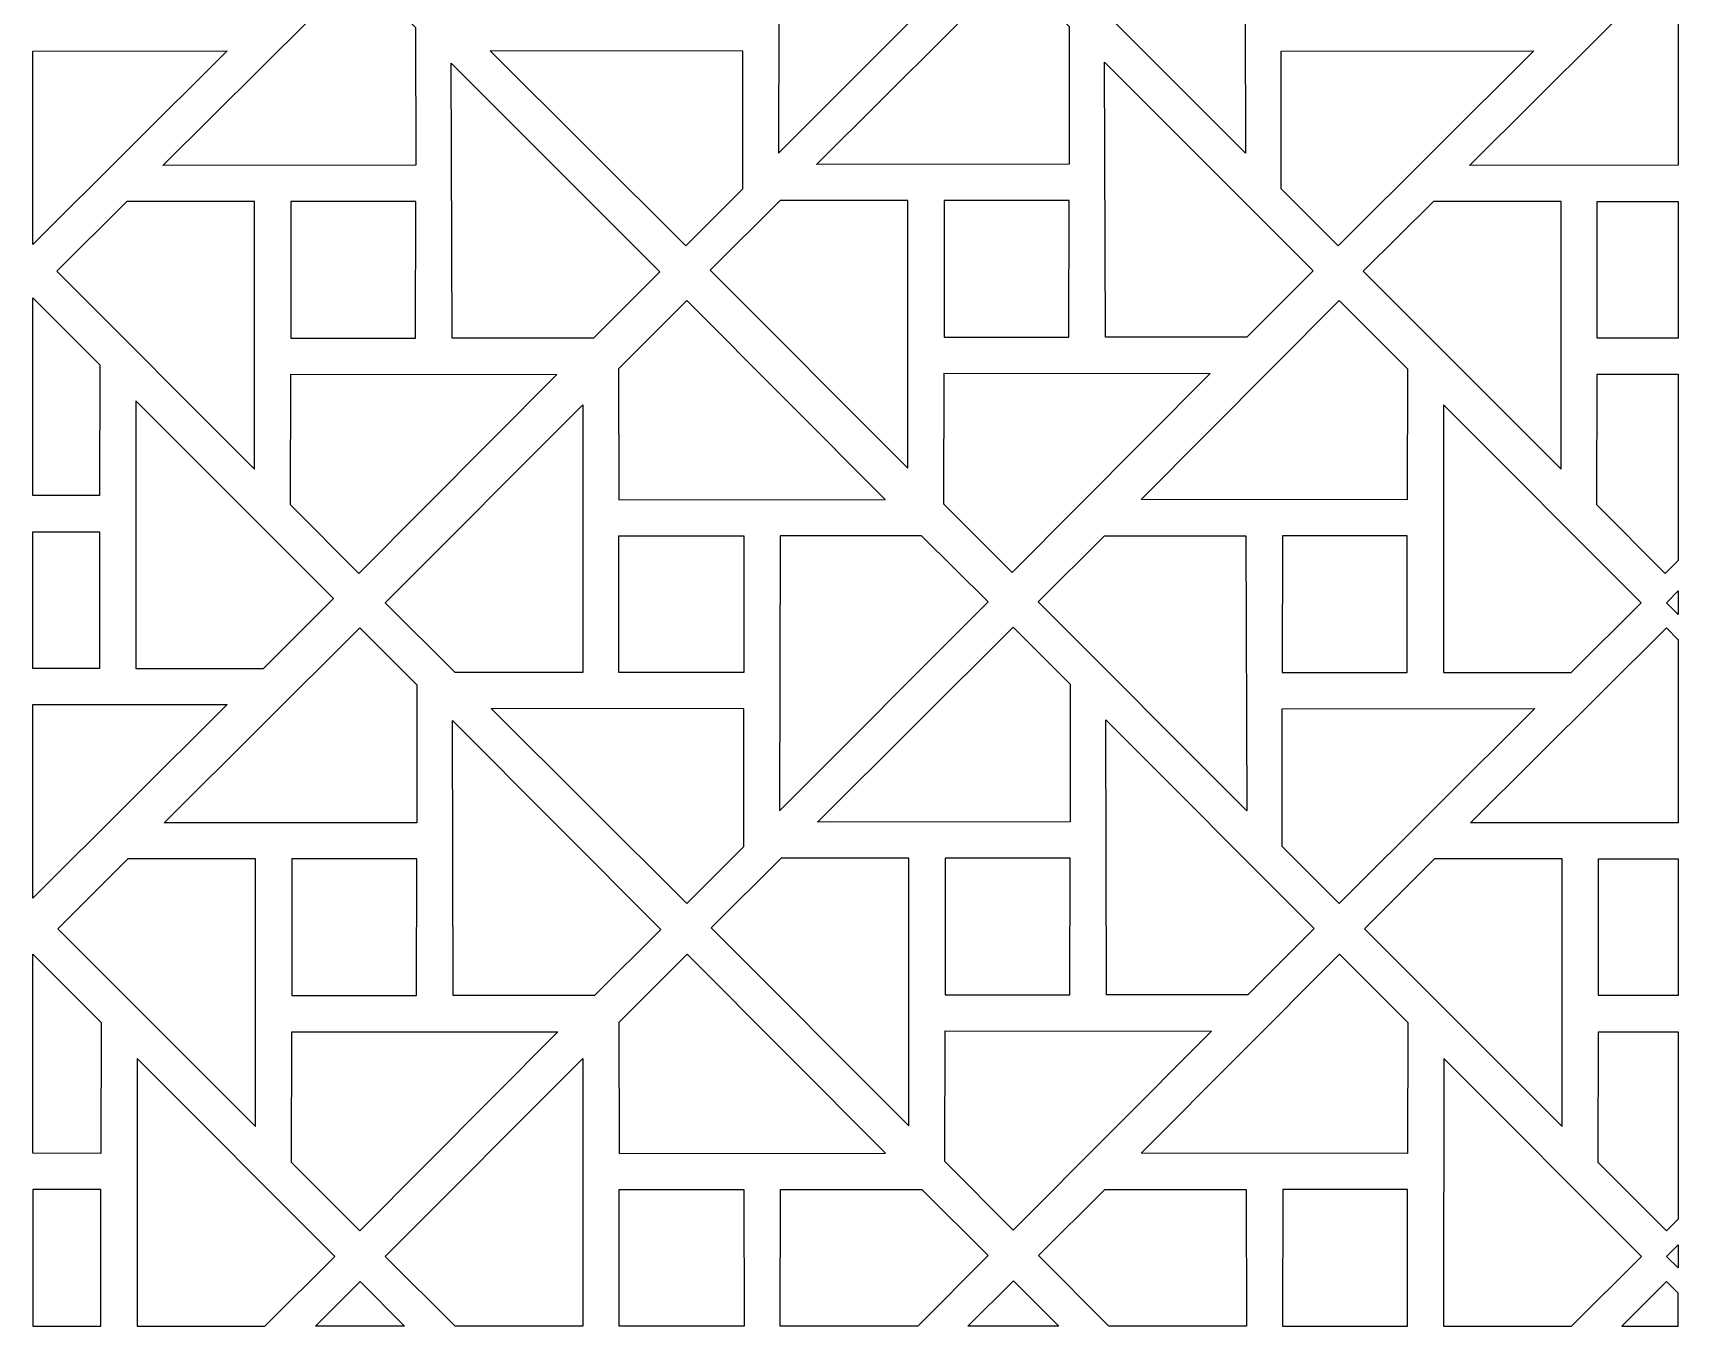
# Model space of a CAD drawing. Header units: centimetres. Extents: x -85 to 85, y -108 to 108.
# Drawn here: x -85 to -3.1, y -107.6 to -43.3 of the extents above; entities that cross this region are included whole.
import ezdxf

# ---------------------------------------------------------------- set-up
doc = ezdxf.new("R2010")
doc.units = ezdxf.units.CM
doc.header["$MEASUREMENT"] = 0
doc.layers.add('layer 1', color=7, linetype='Continuous')

msp = doc.modelspace()

# ---------------------------------------------------------------- linework, layer by layer
at = {"layer": 'layer 1', "color": 177}
for points, knots in [([(-47.86312, -49.27438), (-47.86312, -49.27438), (-47.8239, -35.5917), (-47.8239, -35.5917), (-47.8239, -35.5917), (-47.8239, -35.5917), (-40.79084, -35.5917), (-40.79084, -35.5917), (-40.79084, -35.5917), (-40.79084, -35.5917), (-37.48818, -38.8852), (-37.48818, -38.8852), (-37.48818, -38.8852), (-37.48818, -38.8852), (-47.86312, -49.27438), (-47.86312, -49.27438)], [0, 0, 0, 0, 0.2, 0.2, 0.2, 0.2, 0.4, 0.4, 0.4, 0.4, 0.6, 0.6, 0.6, 0.6, 1, 1, 1, 1]), ([(-24.61888, -49.27438), (-24.61888, -49.27438), (-24.6581, -35.5917), (-24.6581, -35.5917), (-24.6581, -35.5917), (-24.6581, -35.5917), (-31.69116, -35.5917), (-31.69116, -35.5917), (-31.69116, -35.5917), (-31.69116, -35.5917), (-34.99382, -38.8852), (-34.99382, -38.8852), (-34.99382, -38.8852), (-34.99382, -38.8852), (-24.61888, -49.27438), (-24.61888, -49.27438)], [0, 0, 0, 0, 0.2, 0.2, 0.2, 0.2, 0.4, 0.4, 0.4, 0.4, 0.6, 0.6, 0.6, 0.6, 1, 1, 1, 1]), ([(-65.90685, -49.86762), (-65.90685, -49.86762), (-65.90815, -43.01491), (-65.90815, -43.01491), (-65.90815, -43.01491), (-65.90815, -43.01491), (-68.74006, -40.1786), (-68.74006, -40.1786), (-68.74006, -40.1786), (-68.74006, -40.1786), (-78.47852, -49.87886), (-78.47852, -49.87886), (-78.47852, -49.87886), (-78.47852, -49.87886), (-65.90685, -49.86762), (-65.90685, -49.86762)], [0, 0, 0, 0, 0.2, 0.2, 0.2, 0.2, 0.4, 0.4, 0.4, 0.4, 0.6, 0.6, 0.6, 0.6, 1, 1, 1, 1]), ([(-33.40328, -49.82328), (-33.40328, -49.82328), (-33.40458, -42.97057), (-33.40458, -42.97057), (-33.40458, -42.97057), (-33.40458, -42.97057), (-36.23649, -40.13426), (-36.23649, -40.13426), (-36.23649, -40.13426), (-36.23649, -40.13426), (-45.97495, -49.83452), (-45.97495, -49.83452), (-45.97495, -49.83452), (-45.97495, -49.83452), (-33.40328, -49.82328), (-33.40328, -49.82328)], [0, 0, 0, 0, 0.2, 0.2, 0.2, 0.2, 0.4, 0.4, 0.4, 0.4, 0.6, 0.6, 0.6, 0.6, 1, 1, 1, 1]), ([(-3.10312, -49.86937), (-3.10312, -49.86937), (-3.10312, -40.81659), (-3.10312, -40.81659), (-3.10312, -40.81659), (-3.10312, -40.81659), (-3.74032, -40.1784), (-3.74032, -40.1784), (-3.74032, -40.1784), (-3.74032, -40.1784), (-13.47878, -49.87866), (-13.47878, -49.87866), (-13.47878, -49.87866), (-13.47878, -49.87866), (-3.10312, -49.86937), (-3.10312, -49.86937)], [0, 0, 0, 0, 0.2, 0.2, 0.2, 0.2, 0.4, 0.4, 0.4, 0.4, 0.6, 0.6, 0.6, 0.6, 1, 1, 1, 1]), ([(-84.95026, -44.19345), (-84.95026, -44.19345), (-84.95026, -53.81907), (-84.95026, -53.81907), (-84.95026, -53.81907), (-84.95026, -53.81907), (-75.27808, -44.18483), (-75.27808, -44.18483), (-75.27808, -44.18483), (-75.27808, -44.18483), (-84.95026, -44.19345), (-84.95026, -44.19345)], [0, 0, 0, 0, 0.25, 0.25, 0.25, 0.25, 0.5, 0.5, 0.5, 0.5, 1, 1, 1, 1]), ([(-49.63224, -44.19607), (-49.63224, -44.19607), (-49.63354, -51.04878), (-49.63354, -51.04878), (-49.63354, -51.04878), (-49.63354, -51.04878), (-52.46545, -53.88509), (-52.46545, -53.88509), (-52.46545, -53.88509), (-52.46545, -53.88509), (-62.20391, -44.18483), (-62.20391, -44.18483), (-62.20391, -44.18483), (-62.20391, -44.18483), (-49.63224, -44.19607), (-49.63224, -44.19607)], [0, 0, 0, 0, 0.2, 0.2, 0.2, 0.2, 0.4, 0.4, 0.4, 0.4, 0.6, 0.6, 0.6, 0.6, 1, 1, 1, 1]), ([(-22.84976, -44.19607), (-22.84976, -44.19607), (-22.84846, -51.04878), (-22.84846, -51.04878), (-22.84846, -51.04878), (-22.84846, -51.04878), (-20.01655, -53.88509), (-20.01655, -53.88509), (-20.01655, -53.88509), (-20.01655, -53.88509), (-10.27809, -44.18483), (-10.27809, -44.18483), (-10.27809, -44.18483), (-10.27809, -44.18483), (-22.84976, -44.19607), (-22.84976, -44.19607)], [0, 0, 0, 0, 0.2, 0.2, 0.2, 0.2, 0.4, 0.4, 0.4, 0.4, 0.6, 0.6, 0.6, 0.6, 1, 1, 1, 1]), ([(-64.13773, -44.78931), (-64.13773, -44.78931), (-64.09851, -58.47199), (-64.09851, -58.47199), (-64.09851, -58.47199), (-64.09851, -58.47199), (-57.06545, -58.47199), (-57.06545, -58.47199), (-57.06545, -58.47199), (-57.06545, -58.47199), (-53.76279, -55.17849), (-53.76279, -55.17849), (-53.76279, -55.17849), (-53.76279, -55.17849), (-64.13773, -44.78931), (-64.13773, -44.78931)], [0, 0, 0, 0, 0.2, 0.2, 0.2, 0.2, 0.4, 0.4, 0.4, 0.4, 0.6, 0.6, 0.6, 0.6, 1, 1, 1, 1]), ([(-31.63416, -44.74497), (-31.63416, -44.74497), (-31.59494, -58.42765), (-31.59494, -58.42765), (-31.59494, -58.42765), (-31.59494, -58.42765), (-24.56188, -58.42765), (-24.56188, -58.42765), (-24.56188, -58.42765), (-24.56188, -58.42765), (-21.25922, -55.13415), (-21.25922, -55.13415), (-21.25922, -55.13415), (-21.25922, -55.13415), (-31.63416, -44.74497), (-31.63416, -44.74497)], [0, 0, 0, 0, 0.2, 0.2, 0.2, 0.2, 0.4, 0.4, 0.4, 0.4, 0.6, 0.6, 0.6, 0.6, 1, 1, 1, 1]), ([(-73.92491, -64.98615), (-73.92491, -64.98615), (-83.76276, -55.14241), (-83.76276, -55.14241), (-83.76276, -55.14241), (-83.76276, -55.14241), (-80.27622, -51.67311), (-80.27622, -51.67311), (-80.27622, -51.67311), (-80.27622, -51.67311), (-73.92449, -51.67293), (-73.92449, -51.67293), (-73.92449, -51.67293), (-73.92449, -51.67293), (-73.92491, -64.98615), (-73.92491, -64.98615)], [0, 0, 0, 0, 0.2, 0.2, 0.2, 0.2, 0.4, 0.4, 0.4, 0.4, 0.6, 0.6, 0.6, 0.6, 1, 1, 1, 1]), ([(-72.12271, -51.67312), (-72.12271, -51.67312), (-65.90565, -51.6718), (-65.90565, -51.6718), (-65.90565, -51.6718), (-65.90565, -51.6718), (-65.91492, -58.47199), (-65.91492, -58.47199), (-65.91492, -58.47199), (-65.91492, -58.47199), (-72.12231, -58.47199), (-72.12231, -58.47199), (-72.12231, -58.47199), (-72.12231, -58.47199), (-72.12271, -51.67312), (-72.12271, -51.67312)], [0, 0, 0, 0, 0.2, 0.2, 0.2, 0.2, 0.4, 0.4, 0.4, 0.4, 0.6, 0.6, 0.6, 0.6, 1, 1, 1, 1]), ([(-41.42134, -64.94181), (-41.42134, -64.94181), (-51.25919, -55.09807), (-51.25919, -55.09807), (-51.25919, -55.09807), (-51.25919, -55.09807), (-47.77265, -51.62877), (-47.77265, -51.62877), (-47.77265, -51.62877), (-47.77265, -51.62877), (-41.42092, -51.62859), (-41.42092, -51.62859), (-41.42092, -51.62859), (-41.42092, -51.62859), (-41.42134, -64.94181), (-41.42134, -64.94181)], [0, 0, 0, 0, 0.2, 0.2, 0.2, 0.2, 0.4, 0.4, 0.4, 0.4, 0.6, 0.6, 0.6, 0.6, 1, 1, 1, 1]), ([(-39.61914, -51.62878), (-39.61914, -51.62878), (-33.40208, -51.62746), (-33.40208, -51.62746), (-33.40208, -51.62746), (-33.40208, -51.62746), (-33.41135, -58.42765), (-33.41135, -58.42765), (-33.41135, -58.42765), (-33.41135, -58.42765), (-39.61874, -58.42765), (-39.61874, -58.42765), (-39.61874, -58.42765), (-39.61874, -58.42765), (-39.61914, -51.62878), (-39.61914, -51.62878)], [0, 0, 0, 0, 0.2, 0.2, 0.2, 0.2, 0.4, 0.4, 0.4, 0.4, 0.6, 0.6, 0.6, 0.6, 1, 1, 1, 1]), ([(-8.92517, -64.98595), (-8.92517, -64.98595), (-18.76302, -55.14221), (-18.76302, -55.14221), (-18.76302, -55.14221), (-18.76302, -55.14221), (-15.27648, -51.67291), (-15.27648, -51.67291), (-15.27648, -51.67291), (-15.27648, -51.67291), (-8.92475, -51.67273), (-8.92475, -51.67273), (-8.92475, -51.67273), (-8.92475, -51.67273), (-8.92517, -64.98595), (-8.92517, -64.98595)], [0, 0, 0, 0, 0.2, 0.2, 0.2, 0.2, 0.4, 0.4, 0.4, 0.4, 0.6, 0.6, 0.6, 0.6, 1, 1, 1, 1]), ([(-3.10312, -58.47179), (-3.10312, -58.47179), (-3.10312, -51.67206), (-3.10312, -51.67206), (-3.10312, -51.67206), (-3.10312, -51.67206), (-7.12297, -51.67292), (-7.12297, -51.67292), (-7.12297, -51.67292), (-7.12297, -51.67292), (-7.12257, -58.47179), (-7.12257, -58.47179), (-7.12257, -58.47179), (-7.12257, -58.47179), (-3.10312, -58.47179), (-3.10312, -58.47179)], [0, 0, 0, 0, 0.2, 0.2, 0.2, 0.2, 0.4, 0.4, 0.4, 0.4, 0.6, 0.6, 0.6, 0.6, 1, 1, 1, 1]), ([(-84.95026, -56.46529), (-84.95026, -56.46529), (-84.95025, -66.30828), (-84.95025, -66.30828), (-84.95025, -66.30828), (-84.95025, -66.30828), (-81.63493, -66.31175), (-81.63493, -66.31175), (-81.63493, -66.31175), (-81.63493, -66.31175), (-81.61692, -59.8015), (-81.61692, -59.8015), (-81.61692, -59.8015), (-81.61692, -59.8015), (-84.95026, -56.46529), (-84.95026, -56.46529)], [0, 0, 0, 0, 0.2, 0.2, 0.2, 0.2, 0.4, 0.4, 0.4, 0.4, 0.6, 0.6, 0.6, 0.6, 1, 1, 1, 1]), ([(-42.55256, -66.50039), (-42.55256, -66.50039), (-55.79249, -66.5142), (-55.79249, -66.5142), (-55.79249, -66.5142), (-55.79249, -66.5142), (-55.8105, -60.00395), (-55.8105, -60.00395), (-55.8105, -60.00395), (-55.8105, -60.00395), (-52.41029, -56.60083), (-52.41029, -56.60083), (-52.41029, -56.60083), (-52.41029, -56.60083), (-42.55256, -66.50039), (-42.55256, -66.50039)], [0, 0, 0, 0, 0.2, 0.2, 0.2, 0.2, 0.4, 0.4, 0.4, 0.4, 0.6, 0.6, 0.6, 0.6, 1, 1, 1, 1]), ([(-29.8191, -66.50039), (-29.8191, -66.50039), (-16.57917, -66.5142), (-16.57917, -66.5142), (-16.57917, -66.5142), (-16.57917, -66.5142), (-16.56116, -60.00395), (-16.56116, -60.00395), (-16.56116, -60.00395), (-16.56116, -60.00395), (-19.96137, -56.60083), (-19.96137, -56.60083), (-19.96137, -56.60083), (-19.96137, -56.60083), (-29.8191, -66.50039), (-29.8191, -66.50039)], [0, 0, 0, 0, 0.2, 0.2, 0.2, 0.2, 0.4, 0.4, 0.4, 0.4, 0.6, 0.6, 0.6, 0.6, 1, 1, 1, 1]), ([(-58.88234, -60.27899), (-58.88234, -60.27899), (-72.12227, -60.26518), (-72.12227, -60.26518), (-72.12227, -60.26518), (-72.12227, -60.26518), (-72.14028, -66.77543), (-72.14028, -66.77543), (-72.14028, -66.77543), (-72.14028, -66.77543), (-68.74007, -70.17855), (-68.74007, -70.17855), (-68.74007, -70.17855), (-68.74007, -70.17855), (-58.88234, -60.27899), (-58.88234, -60.27899)], [0, 0, 0, 0, 0.2, 0.2, 0.2, 0.2, 0.4, 0.4, 0.4, 0.4, 0.6, 0.6, 0.6, 0.6, 1, 1, 1, 1]), ([(-26.37877, -60.23465), (-26.37877, -60.23465), (-39.6187, -60.22084), (-39.6187, -60.22084), (-39.6187, -60.22084), (-39.6187, -60.22084), (-39.63671, -66.73109), (-39.63671, -66.73109), (-39.63671, -66.73109), (-39.63671, -66.73109), (-36.2365, -70.13421), (-36.2365, -70.13421), (-36.2365, -70.13421), (-36.2365, -70.13421), (-26.37877, -60.23465), (-26.37877, -60.23465)], [0, 0, 0, 0, 0.2, 0.2, 0.2, 0.2, 0.4, 0.4, 0.4, 0.4, 0.6, 0.6, 0.6, 0.6, 1, 1, 1, 1]), ([(-3.10312, -69.53842), (-3.10312, -69.53842), (-3.10313, -60.26917), (-3.10313, -60.26917), (-3.10313, -60.26917), (-3.10313, -60.26917), (-7.12253, -60.26498), (-7.12253, -60.26498), (-7.12253, -60.26498), (-7.12253, -60.26498), (-7.14054, -66.77523), (-7.14054, -66.77523), (-7.14054, -66.77523), (-7.14054, -66.77523), (-3.74033, -70.17835), (-3.74033, -70.17835), (-3.74033, -70.17835), (-3.74033, -70.17835), (-3.10312, -69.53842), (-3.10312, -69.53842)], [0, 0, 0, 0, 0.16666667, 0.16666667, 0.16666667, 0.16666667, 0.33333333, 0.33333333, 0.33333333, 0.33333333, 0.5, 0.5, 0.5, 0.5, 0.66666667, 0.66666667, 0.66666667, 0.66666667, 1, 1, 1, 1]), ([(-79.83229, -61.59078), (-79.83229, -61.59078), (-69.99444, -71.43452), (-69.99444, -71.43452), (-69.99444, -71.43452), (-69.99444, -71.43452), (-73.48098, -74.90382), (-73.48098, -74.90382), (-73.48098, -74.90382), (-73.48098, -74.90382), (-79.83271, -74.904), (-79.83271, -74.904), (-79.83271, -74.904), (-79.83271, -74.904), (-79.83229, -61.59078), (-79.83229, -61.59078)], [0, 0, 0, 0, 0.2, 0.2, 0.2, 0.2, 0.4, 0.4, 0.4, 0.4, 0.6, 0.6, 0.6, 0.6, 1, 1, 1, 1]), ([(-57.59513, -61.79323), (-57.59513, -61.79323), (-67.43298, -71.63697), (-67.43298, -71.63697), (-67.43298, -71.63697), (-67.43298, -71.63697), (-63.94644, -75.10627), (-63.94644, -75.10627), (-63.94644, -75.10627), (-63.94644, -75.10627), (-57.59471, -75.10645), (-57.59471, -75.10645), (-57.59471, -75.10645), (-57.59471, -75.10645), (-57.59513, -61.79323), (-57.59513, -61.79323)], [0, 0, 0, 0, 0.2, 0.2, 0.2, 0.2, 0.4, 0.4, 0.4, 0.4, 0.6, 0.6, 0.6, 0.6, 1, 1, 1, 1]), ([(-14.77653, -61.79323), (-14.77653, -61.79323), (-4.93868, -71.63697), (-4.93868, -71.63697), (-4.93868, -71.63697), (-4.93868, -71.63697), (-8.42522, -75.10627), (-8.42522, -75.10627), (-8.42522, -75.10627), (-8.42522, -75.10627), (-14.77695, -75.10645), (-14.77695, -75.10645), (-14.77695, -75.10645), (-14.77695, -75.10645), (-14.77653, -61.79323), (-14.77653, -61.79323)], [0, 0, 0, 0, 0.2, 0.2, 0.2, 0.2, 0.4, 0.4, 0.4, 0.4, 0.6, 0.6, 0.6, 0.6, 1, 1, 1, 1]), ([(-84.95026, -68.10494), (-84.95026, -68.10494), (-84.95027, -74.9045), (-84.95027, -74.9045), (-84.95027, -74.9045), (-84.95027, -74.9045), (-81.63449, -74.90381), (-81.63449, -74.90381), (-81.63449, -74.90381), (-81.63449, -74.90381), (-81.63489, -68.10494), (-81.63489, -68.10494), (-81.63489, -68.10494), (-81.63489, -68.10494), (-84.95026, -68.10494), (-84.95026, -68.10494)], [0, 0, 0, 0, 0.2, 0.2, 0.2, 0.2, 0.4, 0.4, 0.4, 0.4, 0.6, 0.6, 0.6, 0.6, 1, 1, 1, 1]), ([(-55.79293, -75.10626), (-55.79293, -75.10626), (-49.57587, -75.10758), (-49.57587, -75.10758), (-49.57587, -75.10758), (-49.57587, -75.10758), (-49.58514, -68.30739), (-49.58514, -68.30739), (-49.58514, -68.30739), (-49.58514, -68.30739), (-55.79253, -68.30739), (-55.79253, -68.30739), (-55.79253, -68.30739), (-55.79253, -68.30739), (-55.79293, -75.10626), (-55.79293, -75.10626)], [0, 0, 0, 0, 0.2, 0.2, 0.2, 0.2, 0.4, 0.4, 0.4, 0.4, 0.6, 0.6, 0.6, 0.6, 1, 1, 1, 1]), ([(-47.80795, -81.99007), (-47.80795, -81.99007), (-47.76873, -68.30739), (-47.76873, -68.30739), (-47.76873, -68.30739), (-47.76873, -68.30739), (-40.73567, -68.30739), (-40.73567, -68.30739), (-40.73567, -68.30739), (-40.73567, -68.30739), (-37.43301, -71.60089), (-37.43301, -71.60089), (-37.43301, -71.60089), (-37.43301, -71.60089), (-47.80795, -81.99007), (-47.80795, -81.99007)], [0, 0, 0, 0, 0.2, 0.2, 0.2, 0.2, 0.4, 0.4, 0.4, 0.4, 0.6, 0.6, 0.6, 0.6, 1, 1, 1, 1]), ([(-24.56371, -81.99007), (-24.56371, -81.99007), (-24.60293, -68.30739), (-24.60293, -68.30739), (-24.60293, -68.30739), (-24.60293, -68.30739), (-31.63599, -68.30739), (-31.63599, -68.30739), (-31.63599, -68.30739), (-31.63599, -68.30739), (-34.93865, -71.60089), (-34.93865, -71.60089), (-34.93865, -71.60089), (-34.93865, -71.60089), (-24.56371, -81.99007), (-24.56371, -81.99007)], [0, 0, 0, 0, 0.2, 0.2, 0.2, 0.2, 0.4, 0.4, 0.4, 0.4, 0.6, 0.6, 0.6, 0.6, 1, 1, 1, 1]), ([(-16.57873, -75.10626), (-16.57873, -75.10626), (-22.79579, -75.10758), (-22.79579, -75.10758), (-22.79579, -75.10758), (-22.79579, -75.10758), (-22.78652, -68.30739), (-22.78652, -68.30739), (-22.78652, -68.30739), (-22.78652, -68.30739), (-16.57913, -68.30739), (-16.57913, -68.30739), (-16.57913, -68.30739), (-16.57913, -68.30739), (-16.57873, -75.10626), (-16.57873, -75.10626)], [0, 0, 0, 0, 0.2, 0.2, 0.2, 0.2, 0.4, 0.4, 0.4, 0.4, 0.6, 0.6, 0.6, 0.6, 1, 1, 1, 1]), ([(-3.10312, -72.21812), (-3.10312, -72.21812), (-3.10312, -71.05445), (-3.10312, -71.05445), (-3.10312, -71.05445), (-3.10312, -71.05445), (-3.68583, -71.63769), (-3.68583, -71.63769), (-3.68583, -71.63769), (-3.68583, -71.63769), (-3.10312, -72.21812), (-3.10312, -72.21812)], [0, 0, 0, 0, 0.25, 0.25, 0.25, 0.25, 0.5, 0.5, 0.5, 0.5, 1, 1, 1, 1]), ([(-65.85168, -82.58331), (-65.85168, -82.58331), (-65.85298, -75.7306), (-65.85298, -75.7306), (-65.85298, -75.7306), (-65.85298, -75.7306), (-68.68489, -72.89429), (-68.68489, -72.89429), (-68.68489, -72.89429), (-68.68489, -72.89429), (-78.42335, -82.59455), (-78.42335, -82.59455), (-78.42335, -82.59455), (-78.42335, -82.59455), (-65.85168, -82.58331), (-65.85168, -82.58331)], [0, 0, 0, 0, 0.2, 0.2, 0.2, 0.2, 0.4, 0.4, 0.4, 0.4, 0.6, 0.6, 0.6, 0.6, 1, 1, 1, 1]), ([(-33.34811, -82.53897), (-33.34811, -82.53897), (-33.34941, -75.68626), (-33.34941, -75.68626), (-33.34941, -75.68626), (-33.34941, -75.68626), (-36.18132, -72.84995), (-36.18132, -72.84995), (-36.18132, -72.84995), (-36.18132, -72.84995), (-45.91978, -82.55021), (-45.91978, -82.55021), (-45.91978, -82.55021), (-45.91978, -82.55021), (-33.34811, -82.53897), (-33.34811, -82.53897)], [0, 0, 0, 0, 0.2, 0.2, 0.2, 0.2, 0.4, 0.4, 0.4, 0.4, 0.6, 0.6, 0.6, 0.6, 1, 1, 1, 1]), ([(-3.10311, -82.58511), (-3.10311, -82.58511), (-3.10312, -73.47702), (-3.10312, -73.47702), (-3.10312, -73.47702), (-3.10312, -73.47702), (-3.68515, -72.89409), (-3.68515, -72.89409), (-3.68515, -72.89409), (-3.68515, -72.89409), (-13.42361, -82.59435), (-13.42361, -82.59435), (-13.42361, -82.59435), (-13.42361, -82.59435), (-3.10311, -82.58511), (-3.10311, -82.58511)], [0, 0, 0, 0, 0.2, 0.2, 0.2, 0.2, 0.4, 0.4, 0.4, 0.4, 0.6, 0.6, 0.6, 0.6, 1, 1, 1, 1]), ([(-84.95027, -76.70671), (-84.95027, -76.70671), (-84.95025, -86.3317), (-84.95025, -86.3317), (-84.95025, -86.3317), (-84.95025, -86.3317), (-75.27868, -76.69807), (-75.27868, -76.69807), (-75.27868, -76.69807), (-75.27868, -76.69807), (-84.95027, -76.70671), (-84.95027, -76.70671)], [0, 0, 0, 0, 0.25, 0.25, 0.25, 0.25, 0.5, 0.5, 0.5, 0.5, 1, 1, 1, 1]), ([(-49.57707, -76.91176), (-49.57707, -76.91176), (-49.57837, -83.76447), (-49.57837, -83.76447), (-49.57837, -83.76447), (-49.57837, -83.76447), (-52.41028, -86.60078), (-52.41028, -86.60078), (-52.41028, -86.60078), (-52.41028, -86.60078), (-62.14874, -76.90052), (-62.14874, -76.90052), (-62.14874, -76.90052), (-62.14874, -76.90052), (-49.57707, -76.91176), (-49.57707, -76.91176)], [0, 0, 0, 0, 0.2, 0.2, 0.2, 0.2, 0.4, 0.4, 0.4, 0.4, 0.6, 0.6, 0.6, 0.6, 1, 1, 1, 1]), ([(-22.79459, -76.91176), (-22.79459, -76.91176), (-22.79329, -83.76447), (-22.79329, -83.76447), (-22.79329, -83.76447), (-22.79329, -83.76447), (-19.96138, -86.60078), (-19.96138, -86.60078), (-19.96138, -86.60078), (-19.96138, -86.60078), (-10.22292, -76.90052), (-10.22292, -76.90052), (-10.22292, -76.90052), (-10.22292, -76.90052), (-22.79459, -76.91176), (-22.79459, -76.91176)], [0, 0, 0, 0, 0.2, 0.2, 0.2, 0.2, 0.4, 0.4, 0.4, 0.4, 0.6, 0.6, 0.6, 0.6, 1, 1, 1, 1]), ([(-64.08256, -77.505), (-64.08256, -77.505), (-64.04334, -91.18768), (-64.04334, -91.18768), (-64.04334, -91.18768), (-64.04334, -91.18768), (-57.01028, -91.18768), (-57.01028, -91.18768), (-57.01028, -91.18768), (-57.01028, -91.18768), (-53.70762, -87.89418), (-53.70762, -87.89418), (-53.70762, -87.89418), (-53.70762, -87.89418), (-64.08256, -77.505), (-64.08256, -77.505)], [0, 0, 0, 0, 0.2, 0.2, 0.2, 0.2, 0.4, 0.4, 0.4, 0.4, 0.6, 0.6, 0.6, 0.6, 1, 1, 1, 1]), ([(-31.57899, -77.46066), (-31.57899, -77.46066), (-31.53977, -91.14334), (-31.53977, -91.14334), (-31.53977, -91.14334), (-31.53977, -91.14334), (-24.50671, -91.14334), (-24.50671, -91.14334), (-24.50671, -91.14334), (-24.50671, -91.14334), (-21.20405, -87.84984), (-21.20405, -87.84984), (-21.20405, -87.84984), (-21.20405, -87.84984), (-31.57899, -77.46066), (-31.57899, -77.46066)], [0, 0, 0, 0, 0.2, 0.2, 0.2, 0.2, 0.4, 0.4, 0.4, 0.4, 0.6, 0.6, 0.6, 0.6, 1, 1, 1, 1]), ([(-73.86974, -97.70184), (-73.86974, -97.70184), (-83.70759, -87.8581), (-83.70759, -87.8581), (-83.70759, -87.8581), (-83.70759, -87.8581), (-80.22105, -84.3888), (-80.22105, -84.3888), (-80.22105, -84.3888), (-80.22105, -84.3888), (-73.86932, -84.38862), (-73.86932, -84.38862), (-73.86932, -84.38862), (-73.86932, -84.38862), (-73.86974, -97.70184), (-73.86974, -97.70184)], [0, 0, 0, 0, 0.2, 0.2, 0.2, 0.2, 0.4, 0.4, 0.4, 0.4, 0.6, 0.6, 0.6, 0.6, 1, 1, 1, 1]), ([(-72.06754, -84.38881), (-72.06754, -84.38881), (-65.85048, -84.38749), (-65.85048, -84.38749), (-65.85048, -84.38749), (-65.85048, -84.38749), (-65.85975, -91.18768), (-65.85975, -91.18768), (-65.85975, -91.18768), (-65.85975, -91.18768), (-72.06714, -91.18768), (-72.06714, -91.18768), (-72.06714, -91.18768), (-72.06714, -91.18768), (-72.06754, -84.38881), (-72.06754, -84.38881)], [0, 0, 0, 0, 0.2, 0.2, 0.2, 0.2, 0.4, 0.4, 0.4, 0.4, 0.6, 0.6, 0.6, 0.6, 1, 1, 1, 1]), ([(-41.36617, -97.6575), (-41.36617, -97.6575), (-51.20402, -87.81376), (-51.20402, -87.81376), (-51.20402, -87.81376), (-51.20402, -87.81376), (-47.71748, -84.34446), (-47.71748, -84.34446), (-47.71748, -84.34446), (-47.71748, -84.34446), (-41.36575, -84.34428), (-41.36575, -84.34428), (-41.36575, -84.34428), (-41.36575, -84.34428), (-41.36617, -97.6575), (-41.36617, -97.6575)], [0, 0, 0, 0, 0.2, 0.2, 0.2, 0.2, 0.4, 0.4, 0.4, 0.4, 0.6, 0.6, 0.6, 0.6, 1, 1, 1, 1]), ([(-39.56397, -84.34447), (-39.56397, -84.34447), (-33.34691, -84.34315), (-33.34691, -84.34315), (-33.34691, -84.34315), (-33.34691, -84.34315), (-33.35618, -91.14334), (-33.35618, -91.14334), (-33.35618, -91.14334), (-33.35618, -91.14334), (-39.56357, -91.14334), (-39.56357, -91.14334), (-39.56357, -91.14334), (-39.56357, -91.14334), (-39.56397, -84.34447), (-39.56397, -84.34447)], [0, 0, 0, 0, 0.2, 0.2, 0.2, 0.2, 0.4, 0.4, 0.4, 0.4, 0.6, 0.6, 0.6, 0.6, 1, 1, 1, 1]), ([(-8.87, -97.70164), (-8.87, -97.70164), (-18.70785, -87.8579), (-18.70785, -87.8579), (-18.70785, -87.8579), (-18.70785, -87.8579), (-15.22131, -84.3886), (-15.22131, -84.3886), (-15.22131, -84.3886), (-15.22131, -84.3886), (-8.86958, -84.38842), (-8.86958, -84.38842), (-8.86958, -84.38842), (-8.86958, -84.38842), (-8.87, -97.70164), (-8.87, -97.70164)], [0, 0, 0, 0, 0.2, 0.2, 0.2, 0.2, 0.4, 0.4, 0.4, 0.4, 0.6, 0.6, 0.6, 0.6, 1, 1, 1, 1]), ([(-3.10312, -91.18748), (-3.10312, -91.18748), (-3.10311, -84.38776), (-3.10311, -84.38776), (-3.10311, -84.38776), (-3.10311, -84.38776), (-7.0678, -84.38861), (-7.0678, -84.38861), (-7.0678, -84.38861), (-7.0678, -84.38861), (-7.0674, -91.18748), (-7.0674, -91.18748), (-7.0674, -91.18748), (-7.0674, -91.18748), (-3.10312, -91.18748), (-3.10312, -91.18748)], [0, 0, 0, 0, 0.2, 0.2, 0.2, 0.2, 0.4, 0.4, 0.4, 0.4, 0.6, 0.6, 0.6, 0.6, 1, 1, 1, 1]), ([(-84.95025, -99.03177), (-84.95025, -99.03177), (-81.56806, -99.03531), (-81.56806, -99.03531), (-81.56806, -99.03531), (-81.56806, -99.03531), (-81.55005, -92.52506), (-81.55005, -92.52506), (-81.55005, -92.52506), (-81.55005, -92.52506), (-84.95026, -89.12194), (-84.95026, -89.12194), (-84.95026, -89.12194), (-84.95026, -89.12194), (-84.95025, -99.03177), (-84.95025, -99.03177)], [0, 0, 0, 0, 0.2, 0.2, 0.2, 0.2, 0.4, 0.4, 0.4, 0.4, 0.6, 0.6, 0.6, 0.6, 1, 1, 1, 1]), ([(-42.54146, -99.0215), (-42.54146, -99.0215), (-55.78139, -99.03531), (-55.78139, -99.03531), (-55.78139, -99.03531), (-55.78139, -99.03531), (-55.7994, -92.52506), (-55.7994, -92.52506), (-55.7994, -92.52506), (-55.7994, -92.52506), (-52.39919, -89.12194), (-52.39919, -89.12194), (-52.39919, -89.12194), (-52.39919, -89.12194), (-42.54146, -99.0215), (-42.54146, -99.0215)], [0, 0, 0, 0, 0.2, 0.2, 0.2, 0.2, 0.4, 0.4, 0.4, 0.4, 0.6, 0.6, 0.6, 0.6, 1, 1, 1, 1]), ([(-29.808, -99.0215), (-29.808, -99.0215), (-16.56807, -99.03531), (-16.56807, -99.03531), (-16.56807, -99.03531), (-16.56807, -99.03531), (-16.55006, -92.52506), (-16.55006, -92.52506), (-16.55006, -92.52506), (-16.55006, -92.52506), (-19.95027, -89.12194), (-19.95027, -89.12194), (-19.95027, -89.12194), (-19.95027, -89.12194), (-29.808, -99.0215), (-29.808, -99.0215)], [0, 0, 0, 0, 0.2, 0.2, 0.2, 0.2, 0.4, 0.4, 0.4, 0.4, 0.6, 0.6, 0.6, 0.6, 1, 1, 1, 1]), ([(-58.82717, -92.99468), (-58.82717, -92.99468), (-72.0671, -92.98087), (-72.0671, -92.98087), (-72.0671, -92.98087), (-72.0671, -92.98087), (-72.08511, -99.49112), (-72.08511, -99.49112), (-72.08511, -99.49112), (-72.08511, -99.49112), (-68.6849, -102.89424), (-68.6849, -102.89424), (-68.6849, -102.89424), (-68.6849, -102.89424), (-58.82717, -92.99468), (-58.82717, -92.99468)], [0, 0, 0, 0, 0.2, 0.2, 0.2, 0.2, 0.4, 0.4, 0.4, 0.4, 0.6, 0.6, 0.6, 0.6, 1, 1, 1, 1]), ([(-26.3236, -92.95034), (-26.3236, -92.95034), (-39.56353, -92.93653), (-39.56353, -92.93653), (-39.56353, -92.93653), (-39.56353, -92.93653), (-39.58154, -99.44678), (-39.58154, -99.44678), (-39.58154, -99.44678), (-39.58154, -99.44678), (-36.18133, -102.8499), (-36.18133, -102.8499), (-36.18133, -102.8499), (-36.18133, -102.8499), (-26.3236, -92.95034), (-26.3236, -92.95034)], [0, 0, 0, 0, 0.2, 0.2, 0.2, 0.2, 0.4, 0.4, 0.4, 0.4, 0.6, 0.6, 0.6, 0.6, 1, 1, 1, 1]), ([(-3.10313, -102.30953), (-3.10313, -102.30953), (-3.10313, -92.9848), (-3.10313, -92.9848), (-3.10313, -92.9848), (-3.10313, -92.9848), (-7.06736, -92.98067), (-7.06736, -92.98067), (-7.06736, -92.98067), (-7.06736, -92.98067), (-7.08537, -99.49092), (-7.08537, -99.49092), (-7.08537, -99.49092), (-7.08537, -99.49092), (-3.68516, -102.89404), (-3.68516, -102.89404), (-3.68516, -102.89404), (-3.68516, -102.89404), (-3.10313, -102.30953), (-3.10313, -102.30953)], [0, 0, 0, 0, 0.16666667, 0.16666667, 0.16666667, 0.16666667, 0.33333333, 0.33333333, 0.33333333, 0.33333333, 0.5, 0.5, 0.5, 0.5, 0.66666667, 0.66666667, 0.66666667, 0.66666667, 1, 1, 1, 1]), ([(-79.76542, -94.31434), (-79.76542, -94.31434), (-69.92757, -104.15808), (-69.92757, -104.15808), (-69.92757, -104.15808), (-69.92757, -104.15808), (-73.41411, -107.62738), (-73.41411, -107.62738), (-73.41411, -107.62738), (-73.41411, -107.62738), (-79.76584, -107.62756), (-79.76584, -107.62756), (-79.76584, -107.62756), (-79.76584, -107.62756), (-79.76542, -94.31434), (-79.76542, -94.31434)], [0, 0, 0, 0, 0.2, 0.2, 0.2, 0.2, 0.4, 0.4, 0.4, 0.4, 0.6, 0.6, 0.6, 0.6, 1, 1, 1, 1]), ([(-57.58403, -94.31434), (-57.58403, -94.31434), (-67.42188, -104.15808), (-67.42188, -104.15808), (-67.42188, -104.15808), (-67.42188, -104.15808), (-63.93534, -107.62738), (-63.93534, -107.62738), (-63.93534, -107.62738), (-63.93534, -107.62738), (-57.58361, -107.62756), (-57.58361, -107.62756), (-57.58361, -107.62756), (-57.58361, -107.62756), (-57.58403, -94.31434), (-57.58403, -94.31434)], [0, 0, 0, 0, 0.2, 0.2, 0.2, 0.2, 0.4, 0.4, 0.4, 0.4, 0.6, 0.6, 0.6, 0.6, 1, 1, 1, 1]), ([(-14.76543, -94.31434), (-14.76543, -94.31434), (-4.92758, -104.15808), (-4.92758, -104.15808), (-4.92758, -104.15808), (-4.92758, -104.15808), (-8.41412, -107.62738), (-8.41412, -107.62738), (-8.41412, -107.62738), (-8.41412, -107.62738), (-14.76585, -107.62756), (-14.76585, -107.62756), (-14.76585, -107.62756), (-14.76585, -107.62756), (-14.76543, -94.31434), (-14.76543, -94.31434)], [0, 0, 0, 0, 0.2, 0.2, 0.2, 0.2, 0.4, 0.4, 0.4, 0.4, 0.6, 0.6, 0.6, 0.6, 1, 1, 1, 1]), ([(-84.95025, -107.6287), (-84.95025, -107.6287), (-84.95026, -100.8285), (-84.95026, -100.8285), (-84.95026, -100.8285), (-84.95026, -100.8285), (-81.56802, -100.8285), (-81.56802, -100.8285), (-81.56802, -100.8285), (-81.56802, -100.8285), (-81.56762, -107.62737), (-81.56762, -107.62737), (-81.56762, -107.62737), (-81.56762, -107.62737), (-84.95025, -107.6287), (-84.95025, -107.6287)], [0, 0, 0, 0, 0.2, 0.2, 0.2, 0.2, 0.4, 0.4, 0.4, 0.4, 0.6, 0.6, 0.6, 0.6, 1, 1, 1, 1]), ([(-55.78183, -107.62737), (-55.78183, -107.62737), (-49.56477, -107.62869), (-49.56477, -107.62869), (-49.56477, -107.62869), (-49.56477, -107.62869), (-49.57404, -100.8285), (-49.57404, -100.8285), (-49.57404, -100.8285), (-49.57404, -100.8285), (-55.78143, -100.8285), (-55.78143, -100.8285), (-55.78143, -100.8285), (-55.78143, -100.8285), (-55.78183, -107.62737), (-55.78183, -107.62737)], [0, 0, 0, 0, 0.2, 0.2, 0.2, 0.2, 0.4, 0.4, 0.4, 0.4, 0.6, 0.6, 0.6, 0.6, 1, 1, 1, 1]), ([(-47.77711, -107.62868), (-47.77711, -107.62868), (-40.92379, -107.62869), (-40.92379, -107.62869), (-40.92379, -107.62869), (-40.92379, -107.62869), (-37.42191, -104.122), (-37.42191, -104.122), (-37.42191, -104.122), (-37.42191, -104.122), (-40.72457, -100.8285), (-40.72457, -100.8285), (-40.72457, -100.8285), (-40.72457, -100.8285), (-47.75763, -100.8285), (-47.75763, -100.8285), (-47.75763, -100.8285), (-47.75763, -100.8285), (-47.77711, -107.62868), (-47.77711, -107.62868)], [0, 0, 0, 0, 0.16666667, 0.16666667, 0.16666667, 0.16666667, 0.33333333, 0.33333333, 0.33333333, 0.33333333, 0.5, 0.5, 0.5, 0.5, 0.66666667, 0.66666667, 0.66666667, 0.66666667, 1, 1, 1, 1]), ([(-31.42564, -107.62869), (-31.42564, -107.62869), (-24.57233, -107.62869), (-24.57233, -107.62869), (-24.57233, -107.62869), (-24.57233, -107.62869), (-24.59183, -100.8285), (-24.59183, -100.8285), (-24.59183, -100.8285), (-24.59183, -100.8285), (-31.62489, -100.8285), (-31.62489, -100.8285), (-31.62489, -100.8285), (-31.62489, -100.8285), (-34.92755, -104.122), (-34.92755, -104.122), (-34.92755, -104.122), (-34.92755, -104.122), (-31.42564, -107.62869), (-31.42564, -107.62869)], [0, 0, 0, 0, 0.16666667, 0.16666667, 0.16666667, 0.16666667, 0.33333333, 0.33333333, 0.33333333, 0.33333333, 0.5, 0.5, 0.5, 0.5, 0.66666667, 0.66666667, 0.66666667, 0.66666667, 1, 1, 1, 1]), ([(-16.56763, -107.62737), (-16.56763, -107.62737), (-22.78469, -107.62869), (-22.78469, -107.62869), (-22.78469, -107.62869), (-22.78469, -107.62869), (-22.77542, -100.8285), (-22.77542, -100.8285), (-22.77542, -100.8285), (-22.77542, -100.8285), (-16.56803, -100.8285), (-16.56803, -100.8285), (-16.56803, -100.8285), (-16.56803, -100.8285), (-16.56763, -107.62737), (-16.56763, -107.62737)], [0, 0, 0, 0, 0.2, 0.2, 0.2, 0.2, 0.4, 0.4, 0.4, 0.4, 0.6, 0.6, 0.6, 0.6, 1, 1, 1, 1]), ([(-3.10313, -104.72816), (-3.10313, -104.72816), (-3.10312, -103.58666), (-3.10312, -103.58666), (-3.10312, -103.58666), (-3.10312, -103.58666), (-3.67473, -104.1588), (-3.67473, -104.1588), (-3.67473, -104.1588), (-3.67473, -104.1588), (-3.10313, -104.72816), (-3.10313, -104.72816)], [0, 0, 0, 0, 0.25, 0.25, 0.25, 0.25, 0.5, 0.5, 0.5, 0.5, 1, 1, 1, 1]), ([(-70.8958, -107.62869), (-70.8958, -107.62869), (-66.46394, -107.62868), (-66.46394, -107.62868), (-66.46394, -107.62868), (-66.46394, -107.62868), (-68.67379, -105.4154), (-68.67379, -105.4154), (-68.67379, -105.4154), (-68.67379, -105.4154), (-70.8958, -107.62869), (-70.8958, -107.62869)], [0, 0, 0, 0, 0.25, 0.25, 0.25, 0.25, 0.5, 0.5, 0.5, 0.5, 1, 1, 1, 1]), ([(-38.43675, -107.62869), (-38.43675, -107.62869), (-33.9161, -107.62868), (-33.9161, -107.62868), (-33.9161, -107.62868), (-33.9161, -107.62868), (-36.17022, -105.37106), (-36.17022, -105.37106), (-36.17022, -105.37106), (-36.17022, -105.37106), (-38.43675, -107.62869), (-38.43675, -107.62869)], [0, 0, 0, 0, 0.25, 0.25, 0.25, 0.25, 0.5, 0.5, 0.5, 0.5, 1, 1, 1, 1]), ([(-3.10312, -105.98701), (-3.10312, -105.98701), (-3.10319, -107.62827), (-3.10319, -107.62827), (-3.10319, -107.62827), (-3.10319, -107.62827), (-5.89626, -107.6287), (-5.89626, -107.6287), (-5.89626, -107.6287), (-5.89626, -107.6287), (-3.67405, -105.4152), (-3.67405, -105.4152), (-3.67405, -105.4152), (-3.67405, -105.4152), (-3.10312, -105.98701), (-3.10312, -105.98701)], [0, 0, 0, 0, 0.2, 0.2, 0.2, 0.2, 0.4, 0.4, 0.4, 0.4, 0.6, 0.6, 0.6, 0.6, 1, 1, 1, 1])]:
    msp.add_open_spline(points, degree=3, knots=knots, dxfattribs=at)

doc.saveas('drawing.dxf')
